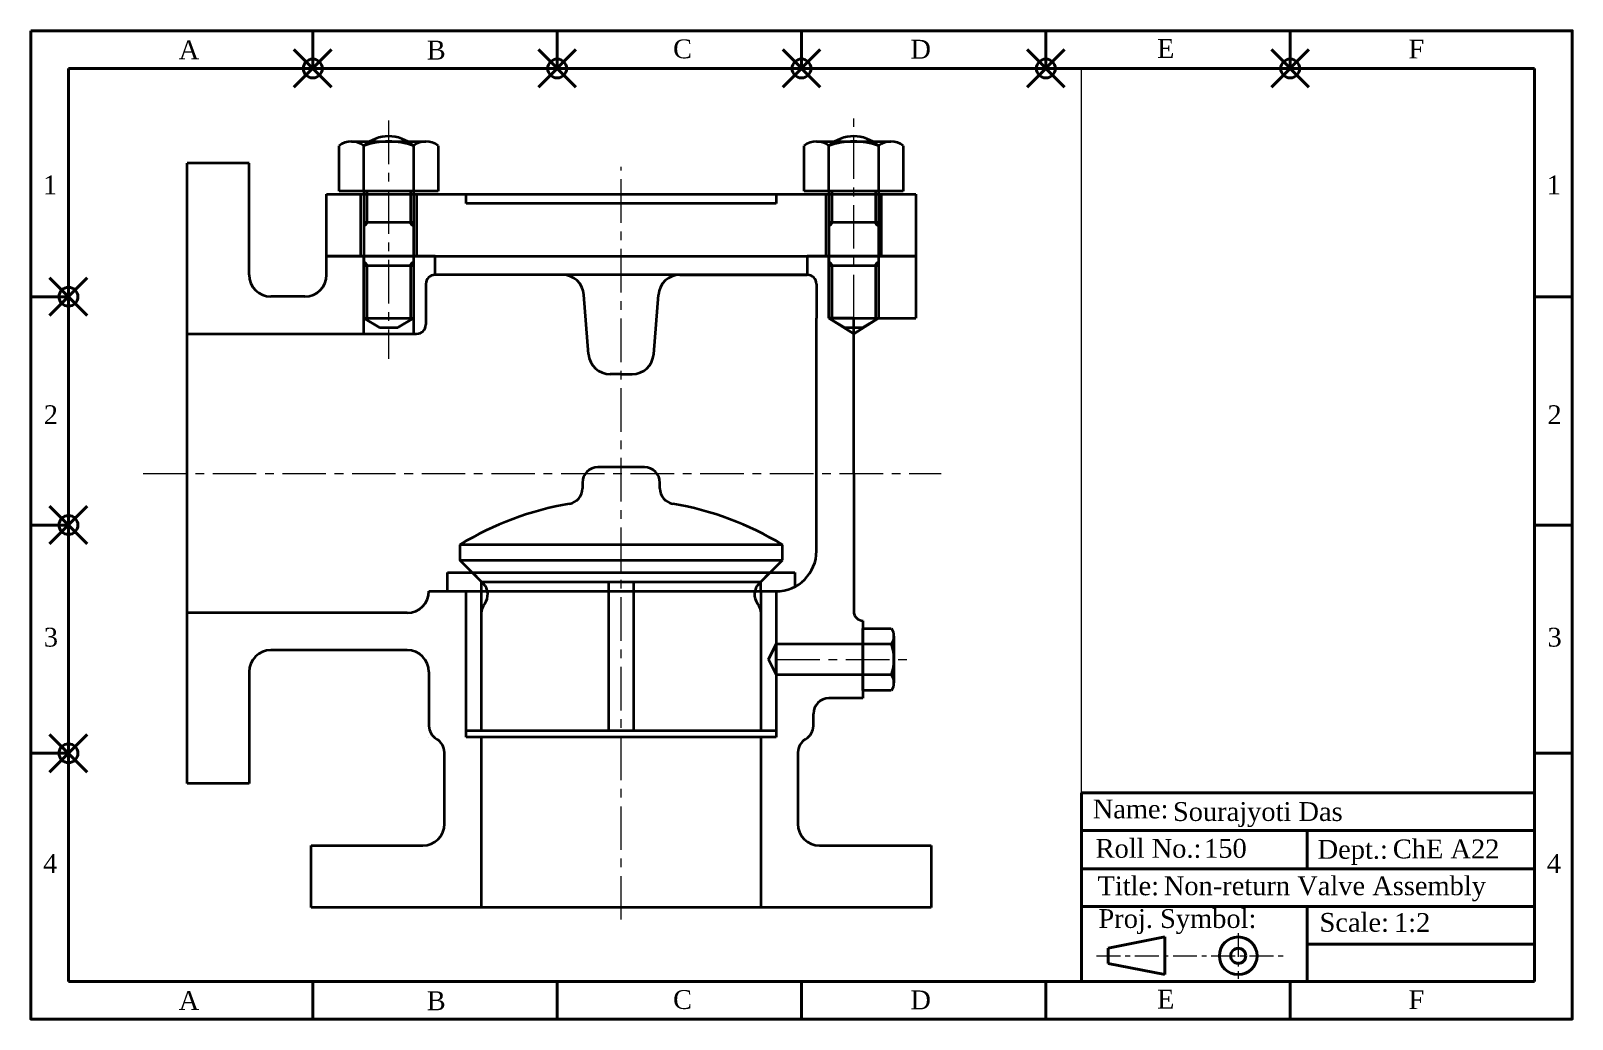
# Paper-space layout 'Layout1' of a CAD drawing. Header units: millimetres. Extents: x 0 to 410, y 0 to 263.
# The model-space entities are those that its viewports show. They can reach past a viewport. Long polylines and large blocks are cut down to what shows.
import ezdxf

# ---------------------------------------------------------------- set-up
doc = ezdxf.new("R2010")
doc.units = ezdxf.units.MM
doc.header["$PDMODE"] = 35
doc.header["$PDSIZE"] = 5
doc.linetypes.add('CENTER', pattern=[50.8, 31.75, -6.35, 6.35, -6.35])
for name, color, linetype, lineweight in [('Center', 1, 'CENTER', 18), ('Margin+Title', 7, 'Continuous', 40), ('Object', 7, 'Continuous', 35), ('Text', 7, 'Continuous', 25)]:
    doc.layers.add(name, color=color, linetype=linetype, lineweight=lineweight)
doc.styles.get("Standard").update_dxf_attribs({"font": 'times.ttf'})

msp = doc.modelspace()

# ---------------------------------------------------------------- linework, layer by layer
at = {"layer": 'Center', "ltscale": 0.3}
for p, q in [((15432890.32, 6506544.06), (15432890.32, 6506467.23)), ((15433040.32, 6506480.31), (15433040.32, 6506544.71)), ((15432965.32, 6506286.46), (15432965.32, 6506529.15)), ((15432811.13, 6506430.31), (15433068.56, 6506430.31)), ((15433015.32, 6506370.31), (15433058.31, 6506370.31))]:
    msp.add_line(p, q, dxfattribs=at)
at = {"layer": 'Object'}
for p, q in [((15432878.32, 6506537.31), (15432902.32, 6506537.31)), ((15433028.32, 6506537.31), (15433052.32, 6506537.31)), ((15432874.32, 6506521.31), (15432874.32, 6506535.94)), ((15432882.32, 6506521.31), (15432882.32, 6506535.94)), ((15432898.32, 6506535.94), (15432898.32, 6506521.31)), ((15432906.32, 6506535.94), (15432906.32, 6506521.31)), ((15433024.32, 6506521.31), (15433024.32, 6506535.94)), ((15433032.32, 6506521.31), (15433032.32, 6506535.94)), ((15433048.32, 6506535.94), (15433048.32, 6506521.31)), ((15433056.32, 6506535.94), (15433056.32, 6506521.31)), ((15432825.32, 6506330.31), (15432825.32, 6506530.31)), ((15432845.32, 6506530.31), (15432825.32, 6506530.31)), ((15432845.32, 6506494.31), (15432845.32, 6506530.31)), ((15432870.32, 6506520.31), (15432881.32, 6506520.31)), ((15432870.32, 6506500.31), (15432870.32, 6506520.31)), ((15432906.32, 6506521.31), (15432874.32, 6506521.31)), ((15432881.32, 6506500.31), (15432881.32, 6506520.31)), ((15432881.32, 6506520.31), (15432899.32, 6506520.31)), ((15432882.32, 6506521.31), (15432882.32, 6506480.31)), ((15432883.32, 6506521.31), (15432883.32, 6506511.31)), ((15432897.32, 6506521.31), (15432897.32, 6506511.31)), ((15432898.32, 6506521.31), (15432898.32, 6506480.31)), ((15432899.32, 6506520.31), (15432899.32, 6506500.31)), ((15432899.32, 6506520.31), (15433031.32, 6506520.31)), ((15432915.32, 6506517.31), (15432915.32, 6506520.31)), ((15433015.32, 6506517.31), (15432915.32, 6506517.31)), ((15433015.32, 6506520.31), (15433015.32, 6506517.31)), ((15433056.32, 6506521.31), (15433024.32, 6506521.31)), ((15433031.32, 6506520.31), (15433031.32, 6506500.31)), ((15433031.32, 6506520.31), (15433049.32, 6506520.31)), ((15433032.32, 6506521.31), (15433032.32, 6506480.31)), ((15433033.32, 6506521.31), (15433033.32, 6506511.31)), ((15433047.32, 6506521.31), (15433047.32, 6506511.31)), ((15433048.32, 6506521.31), (15433048.32, 6506480.31)), ((15433049.32, 6506500.31), (15433049.32, 6506520.31)), ((15433049.32, 6506520.31), (15433060.32, 6506520.31)), ((15433060.32, 6506520.31), (15433060.32, 6506500.31)), ((15432882.32, 6506511.31), (15432898.32, 6506511.31)), ((15432882.32, 6506510.31), (15432882.32, 6506510.31)), ((15432883.32, 6506511.31), (15432883.32, 6506511.31)), ((15433032.32, 6506511.31), (15433048.32, 6506511.31)), ((15433032.32, 6506510.31), (15433032.32, 6506510.31)), ((15433033.32, 6506511.31), (15433033.32, 6506511.31)), ((15432870.32, 6506500.31), (15433060.32, 6506500.31)), ((15432870.32, 6506494.31), (15432870.32, 6506500.31)), ((15432905.32, 6506500.31), (15432870.32, 6506500.31)), ((15432882.32, 6506475.31), (15432882.32, 6506500.31)), ((15432882.32, 6506498.31), (15432882.32, 6506498.31)), ((15432898.32, 6506500.31), (15432898.32, 6506475.31)), ((15432905.32, 6506494.31), (15432905.32, 6506500.31)), ((15432905.32, 6506494.31), (15432905.32, 6506500.31)), ((15433025.32, 6506500.31), (15433025.32, 6506494.31)), ((15433060.32, 6506500.31), (15433025.32, 6506500.31)), ((15433025.32, 6506500.31), (15433025.32, 6506494.31)), ((15433032.32, 6506480.31), (15433032.32, 6506500.31)), ((15433032.32, 6506498.31), (15433032.32, 6506498.31)), ((15433048.32, 6506500.31), (15433048.32, 6506480.31)), ((15433060.32, 6506500.31), (15433060.32, 6506480.31)), ((15432882.32, 6506497.31), (15432898.32, 6506497.31)), ((15432883.32, 6506497.31), (15432883.32, 6506480.31)), ((15432897.32, 6506497.31), (15432897.32, 6506480.31)), ((15433025.32, 6506494.31), (15432905.32, 6506494.31)), ((15432905.32, 6506494.31), (15432905.32, 6506494.31)), ((15432905.32, 6506494.31), (15432905.32, 6506494.31)), ((15432946.34, 6506494.31), (15432905.32, 6506494.31)), ((15432984.29, 6506494.31), (15433025.32, 6506494.31)), ((15433025.32, 6506494.31), (15433025.32, 6506494.31)), ((15433032.32, 6506497.31), (15433048.32, 6506497.31)), ((15433033.32, 6506497.31), (15433033.32, 6506480.31)), ((15433047.32, 6506497.31), (15433047.32, 6506480.31)), ((15432902.32, 6506491.31), (15432902.32, 6506478.31)), ((15432954.81, 6506468.77), (15432953.32, 6506487.86)), ((15432975.82, 6506468.77), (15432977.31, 6506487.86)), ((15433028.32, 6506491.31), (15433028.32, 6506480.31)), ((15432863.32, 6506487.31), (15432852.32, 6506487.31)), ((15432882.32, 6506480.31), (15432898.32, 6506480.31)), ((15432882.32, 6506480.31), (15432882.32, 6506480.31)), ((15432882.32, 6506480.31), (15432887.32, 6506477.31)), ((15432898.32, 6506480.31), (15432893.32, 6506477.31)), ((15432898.32, 6506480.31), (15432898.32, 6506480.31)), ((15433028.32, 6506430.31), (15433028.32, 6506480.31)), ((15433040.32, 6506480.31), (15433032.32, 6506480.31)), ((15433032.32, 6506480.31), (15433040.32, 6506475.31)), ((15433032.32, 6506480.31), (15433048.32, 6506480.31)), ((15433032.32, 6506480.31), (15433032.32, 6506480.31)), ((15433032.32, 6506480.31), (15433037.32, 6506477.31)), ((15433040.32, 6506430.31), (15433040.32, 6506480.31)), ((15433040.32, 6506480.31), (15433060.32, 6506480.31)), ((15433040.32, 6506475.31), (15433048.32, 6506480.31)), ((15433048.32, 6506480.31), (15433043.32, 6506477.31)), ((15433048.32, 6506480.31), (15433048.32, 6506480.31)), ((15432825.32, 6506475.31), (15432899.32, 6506475.31)), ((15432825.32, 6506385.31), (15432825.32, 6506475.31)), ((15432882.32, 6506475.31), (15432898.32, 6506475.31)), ((15432887.32, 6506477.31), (15432893.32, 6506477.31)), ((15433037.32, 6506477.31), (15433043.32, 6506477.31)), ((15432965.32, 6506462.31), (15432961.79, 6506462.31)), ((15432965.32, 6506462.31), (15432968.84, 6506462.31)), ((15432972.82, 6506432.31), (15432957.82, 6506432.31)), ((15433028.32, 6506405.31), (15433028.32, 6506430.31)), ((15433040.32, 6506430.31), (15433040.32, 6506385.81)), ((15432952.82, 6506427.31), (15432952.82, 6506425.43)), ((15432977.82, 6506425.43), (15432977.82, 6506427.31)), ((15433017.32, 6506407.31), (15432913.32, 6506407.31)), ((15432913.32, 6506407.31), (15432913.32, 6506402.31)), ((15433017.32, 6506402.31), (15433017.32, 6506407.31)), ((15432909.32, 6506398.31), (15433021.32, 6506398.31)), ((15432909.32, 6506392.31), (15432909.32, 6506398.31)), ((15432920.32, 6506395.31), (15432913.32, 6506402.31)), ((15432913.32, 6506402.31), (15433017.32, 6506402.31)), ((15432920.32, 6506395.31), (15432917.32, 6506398.31)), ((15433010.32, 6506395.31), (15433017.32, 6506402.31)), ((15433010.32, 6506395.31), (15433013.32, 6506398.31)), ((15433021.32, 6506398.31), (15433021.32, 6506393.78)), ((15432920.32, 6506392.31), (15432920.32, 6506395.31)), ((15432920.32, 6506395.31), (15433010.32, 6506395.31)), ((15432961.32, 6506347.31), (15432961.32, 6506395.31)), ((15432969.32, 6506395.31), (15432969.32, 6506347.31)), ((15433010.32, 6506392.31), (15433010.32, 6506395.31)), ((15432903.32, 6506392.31), (15432903.32, 6506392.31)), ((15432903.32, 6506392.31), (15432915.32, 6506392.31)), ((15432909.32, 6506392.31), (15432915.32, 6506392.31)), ((15432915.32, 6506392.31), (15433015.32, 6506392.31)), ((15432915.32, 6506345.31), (15432915.32, 6506392.31)), ((15432915.32, 6506347.31), (15432915.32, 6506392.31)), ((15432920.32, 6506347.31), (15432920.32, 6506392.31)), ((15433010.32, 6506392.31), (15433010.32, 6506347.31)), ((15433015.32, 6506392.31), (15433015.32, 6506345.31)), ((15433015.32, 6506392.31), (15433015.32, 6506392.31)), ((15433015.32, 6506392.31), (15433015.32, 6506347.31)), ((15433015.32, 6506392.31), (15433015.32, 6506392.31)), ((15432896.32, 6506385.31), (15432825.32, 6506385.31)), ((15433015.32, 6506381.31), (15433015.32, 6506381.31)), ((15433043.32, 6506382.81), (15433043.32, 6506382.81)), ((15433043.32, 6506382.81), (15433043.32, 6506357.81)), ((15433043.32, 6506381.31), (15433043.32, 6506381.31)), ((15433043.32, 6506360.31), (15433043.32, 6506380.31)), ((15433043.32, 6506380.31), (15433052.46, 6506380.31)), ((15432896.32, 6506373.31), (15432852.32, 6506373.31)), ((15433012.82, 6506370.31), (15433015.32, 6506375.31)), ((15433015.32, 6506375.31), (15433012.82, 6506370.31)), ((15433015.32, 6506375.31), (15433043.32, 6506375.31)), ((15433015.32, 6506365.31), (15433015.32, 6506375.31)), ((15433015.32, 6506375.31), (15433043.32, 6506375.31)), ((15433043.32, 6506375.31), (15433052.46, 6506375.31)), ((15433053.32, 6506377.81), (15433053.32, 6506362.81)), ((15433012.82, 6506370.31), (15433015.32, 6506365.31)), ((15433012.82, 6506370.31), (15433015.32, 6506365.31)), ((15432845.32, 6506366.31), (15432845.32, 6506330.31)), ((15432903.32, 6506366.31), (15432903.32, 6506348.97)), ((15433043.32, 6506365.31), (15433015.32, 6506365.31)), ((15433043.32, 6506365.31), (15433015.32, 6506365.31)), ((15433052.46, 6506365.31), (15433043.32, 6506365.31)), ((15433052.46, 6506360.31), (15433043.32, 6506360.31)), ((15433043.32, 6506357.81), (15433032.32, 6506357.81)), ((15433027.32, 6506349.31), (15433027.32, 6506352.81)), ((15433027.32, 6506348.97), (15433027.32, 6506349.31)), ((15432903.32, 6506345.31), (15432903.32, 6506345.31)), ((15433015.32, 6506347.31), (15432915.32, 6506347.31)), ((15433015.32, 6506345.31), (15432915.32, 6506345.31)), ((15432920.32, 6506290.31), (15432920.32, 6506345.31)), ((15433010.32, 6506345.31), (15433010.32, 6506290.31)), ((15432908.32, 6506317.31), (15432908.32, 6506340.31)), ((15433022.32, 6506340.31), (15433022.32, 6506317.31)), ((15432845.32, 6506330.31), (15432825.32, 6506330.31)), ((15432865.32, 6506310.31), (15432901.32, 6506310.31)), ((15432865.32, 6506290.31), (15432865.32, 6506310.31)), ((15433029.32, 6506310.31), (15433065.32, 6506310.31)), ((15433065.32, 6506310.31), (15433065.32, 6506290.31)), ((15433065.32, 6506290.31), (15432865.32, 6506290.31))]:
    msp.add_line(p, q, dxfattribs=at)
msp.add_lwpolyline([(15432920.32, 6506395.31), (15433010.32, 6506395.31)], dxfattribs=at)
msp.add_lwpolyline([(15433010.32, 6506395.31), (15433009.81, 6506394.81, 0.371792), (15433009.33, 6506388.29, -0.160975), (15433010.32, 6506385.31), (15433010.32, 6506347.31), (15432920.32, 6506347.31), (15432920.32, 6506385.31, -0.160975), (15432921.3, 6506388.29, 0.371792), (15432920.82, 6506394.81), (15432920.32, 6506395.31)], format="xyb", dxfattribs=at)
for centre, radius, start, end in [((15432878.32, 6506530.8), 6.51, 52.1211, 127.8789), ((15432890.32, 6506526.99), 12, 48.1897, 131.8103), ((15432890.32, 6506513.31), 24, 70.5288, 109.4712), ((15432902.32, 6506530.8), 6.51, 52.1211, 127.8789), ((15433028.32, 6506530.8), 6.51, 52.1211, 127.8789), ((15433040.32, 6506526.99), 12, 48.1897, 131.8103), ((15433040.32, 6506513.31), 24, 70.5288, 109.4712), ((15433052.32, 6506530.8), 6.51, 52.1211, 127.8789), ((15432882.32, 6506511.31), 1, 270.0004, 0), ((15432898.32, 6506511.31), 1, 180, 269.9996), ((15433032.32, 6506511.31), 1, 270.0004, 0), ((15433048.32, 6506511.31), 1, 180, 269.9996), ((15432882.32, 6506497.31), 1, 0.0004, 90.0004), ((15432898.32, 6506497.31), 1, 89.9996, 179.9996), ((15433032.32, 6506497.31), 1, 0.0004, 90.0004), ((15433048.32, 6506497.31), 1, 89.9996, 179.9996), ((15432852.32, 6506494.31), 7, 180, 270), ((15432863.32, 6506494.31), 7, 270, 0), ((15432905.32, 6506491.31), 3, 90, 180), ((15432946.34, 6506487.31), 7, 4.4672, 90), ((15432984.29, 6506487.31), 7, 90, 175.5328), ((15433025.32, 6506491.31), 3, 0, 90), ((15432882.32, 6506480.31), 1, 329.0362, 0.0004), ((15432898.32, 6506480.31), 1, 179.9996, 210.9638), ((15432899.32, 6506478.31), 3, 270, 0), ((15433032.32, 6506480.31), 1, 329.0362, 0.0004), ((15433048.32, 6506480.31), 1, 179.9996, 210.9638), ((15432961.79, 6506469.31), 7, 184.4672, 270), ((15432968.84, 6506469.31), 7, 270, 355.5328), ((15432957.82, 6506427.31), 5, 90, 180), ((15432972.82, 6506427.31), 5, 0, 90), ((15432947.82, 6506425.43), 5, 279.5941, 0), ((15432982.82, 6506425.43), 5, 180, 260.4059), ((15432965.32, 6506321.9), 100, 99.5941, 121.3323), ((15432965.32, 6506321.9), 100, 58.6677, 80.4059), ((15433015.32, 6506405.31), 13, 270, 0), ((15432896.32, 6506392.31), 7, 270, 0), ((15433043.32, 6506385.81), 3, 180, 270), ((15433049.25, 6506377.81), 4.07, 322.1211, 37.8789), ((15432852.32, 6506366.31), 7, 90, 180), ((15432896.32, 6506366.31), 7, 0, 90), ((15433038.32, 6506370.31), 15, 340.5288, 19.4712), ((15433049.25, 6506362.81), 4.07, 322.1211, 37.8789), ((15433032.32, 6506352.81), 5, 90, 180), ((15432908.32, 6506348.97), 5, 180, 240), ((15433022.32, 6506348.97), 5, 300, 0), ((15432903.32, 6506340.31), 5, 0, 60), ((15433027.32, 6506340.31), 5, 120, 180), ((15432901.32, 6506317.31), 7, 270, 0), ((15433029.32, 6506317.31), 7, 180, 270)]:
    msp.add_arc(centre, radius, start, end, dxfattribs=at)

psp = doc.layouts.get("Layout1")

# ---------------------------------------------------------------- linework, layer by layer
at = {"layer": 'Center', "ltscale": 0.2}
for p, q in [((321.04, 23.12), (321.04, 10.95)), ((283.4, 17.08), (333.97, 17.08))]:
    psp.add_line(p, q, dxfattribs=at)
at = {"layer": 'Margin+Title'}
for p, q in [((75.18, 252.71), (75.18, 262.71)), ((140.1, 252.71), (140.1, 262.71)), ((205.01, 252.71), (205.01, 262.71)), ((269.92, 252.71), (269.92, 262.71)), ((334.83, 252.71), (334.83, 262.71)), ((10.27, 252.71), (399.75, 252.71)), ((10.27, 10.26), (10.27, 252.71)), ((399.75, 252.71), (399.75, 10.26)), ((10.27, 192.09), (0.27, 192.09)), ((409.75, 192.09), (399.75, 192.09)), ((10.27, 131.48), (0.27, 131.48)), ((409.75, 131.48), (399.75, 131.48)), ((10.27, 70.87), (0.27, 70.87)), ((409.75, 70.87), (399.75, 70.87)), ((279.36, 10.35), (279.36, 60.35)), ((279.36, 60.35), (399.36, 60.35)), ((279.36, 50.35), (399.36, 50.35)), ((339.36, 50.35), (339.36, 40.18)), ((279.36, 40.18), (399.36, 40.18)), ((279.36, 30.18), (399.36, 30.18)), ((339.36, 30.18), (339.36, 10.35)), ((286.5, 19.08), (301.5, 22.08)), ((301.5, 22.08), (301.5, 12.08)), ((286.5, 17.08), (286.5, 19.08)), ((286.5, 17.08), (286.5, 15.08)), ((339.36, 20.18), (399.36, 20.18)), ((286.5, 15.08), (301.5, 12.08)), ((399.75, 10.26), (10.27, 10.26)), ((75.18, 0.26), (75.18, 10.26)), ((140.1, 0.26), (140.1, 10.26)), ((205.01, 0.26), (205.01, 10.26)), ((269.92, 0.26), (269.92, 10.26)), ((334.83, 0.26), (334.83, 10.26))]:
    psp.add_line(p, q, dxfattribs=at)
psp.add_lwpolyline([(0.27, 262.71), (409.75, 262.71), (409.75, 0.26), (0.27, 0.26)], close=True, dxfattribs=at)
for radius in [5, 2]:
    psp.add_circle((321.04, 17.08), radius, dxfattribs=at)
for p in [(75.18, 252.71), (140.1, 252.71), (205.01, 252.71), (269.92, 252.71), (334.83, 252.71), (10.27, 192.09), (10.27, 131.48), (10.27, 70.87)]:
    psp.add_point(p, dxfattribs=at)

# ---------------------------------------------------------------- texts
for s, p in [('A', (39.56, 255.17)), ('B', (105.44, 255.09)), ('C', (170.89, 255.42)), ('D', (233.94, 255.33)), ('E', (299.46, 255.51)), ('F', (366.24, 255.38)), ('1', (3.49, 219.3)), ('1', (402.97, 219.3)), ('2', (3.71, 158.27)), ('2', (403.18, 158.27)), ('3', (3.71, 99.19)), ('3', (403.19, 99.19)), ('Name:', (282.37, 53.57)), ('Roll No.:', (283.14, 43.11)), ('Dept.:', (342.12, 42.85)), ('4', (3.51, 39.09)), ('4', (402.99, 39.09)), ('Title:', (283.65, 33.16)), ('Proj. Symbol:', (283.9, 24.48)), ('Scale:', (342.63, 23.46)), ('A', (39.56, 2.72)), ('B', (105.44, 2.64)), ('C', (170.89, 2.97)), ('D', (233.94, 2.88)), ('E', (299.46, 3.06)), ('F', (366.24, 2.93))]:
    psp.add_text(s, height=5, dxfattribs=at).set_placement(p)
at = {"layer": 'Text'}
for s, p in [('Sourajyoti Das', (303.68, 52.89)), ('150', (311.96, 43.11)), ('ChE A22', (362.1, 42.96)), ('Non-return Valve Assembly', (301.27, 33.18)), ('1:2', (362.41, 23.42))]:
    psp.add_text(s, height=5, dxfattribs=at).set_placement(p)

# ---------------------------------------------------------------- viewports
at = {"layer": 'Object'}
psp.add_viewport(center=(144.82, 131.53), size=(269.09, 242.361), view_center_point=(15432950.41, 6506413.73), view_height=294.253, dxfattribs=at)

doc.saveas('drawing.dxf')
